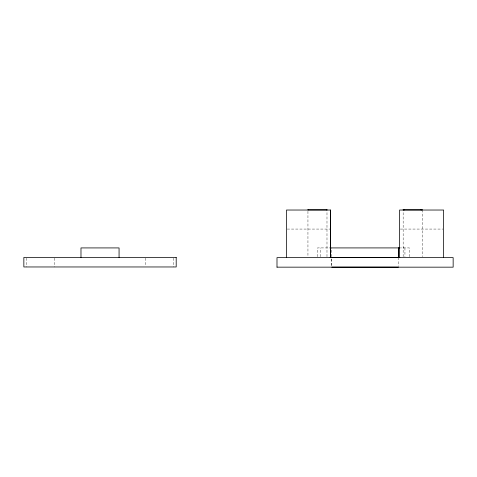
<?xml version="1.0" encoding="UTF-8"?>
<svg xmlns="http://www.w3.org/2000/svg" width="477" height="477" viewBox="0 0 477 477"><rect width="100%" height="100%" fill="white"/><g stroke="black" fill="none" stroke-linecap="round" stroke-linejoin="round"><path stroke-width="0.36" stroke-dasharray="2.38 1.79" d="M317.467 256.709L317.467 247.915L330.09 247.921M320.747 256.709L320.747 247.921M326.983 256.709L326.983 209.832M331.748 259.017L331.748 266.416L331.748 258.826M331.748 256.709L331.748 247.921M403.16 256.709L403.16 209.832M409.403 256.709L409.403 247.921L400.459 247.921M287.255 229.067L330.555 229.067M400.322 229.067L442.894 229.067M422.205 209.832L422.205 256.698M404.943 247.915L404.943 256.709M398.402 257.437L398.402 266.458M307.945 211.317L307.945 256.698M173.819 258.176L173.819 266.965M145.252 258.176L145.252 266.232M54.795 258.176L54.795 266.965M26.229 258.176L26.229 266.965M403.482 247.921L403.16 247.921L403.482 247.915"/><path stroke-width="0.72" d="M399.589 257.461L399.589 210.029L443.628 210.029L443.628 257.634M308.267 209.832L307.945 209.832L326.983 209.832L326.662 209.832M404.436 209.832L403.16 209.832L422.205 209.832L420.929 209.832M330.09 247.921L399.768 247.915M330.09 257.437L399.851 257.437M331.748 267.156L398.402 267.156M276.994 267.156L453.15 267.168L453.15 257.634L276.994 257.634L276.994 267.168M330.424 210.029L330.424 257.634L330.555 210.029L286.516 210.029L286.516 257.634M119.065 257.443L119.065 247.921L80.983 247.921L80.983 257.443M398.402 247.921L398.402 257.437L398.402 247.921M176.198 257.443L23.85 257.443L23.85 266.965L176.198 266.965L176.198 257.443"/></g></svg>
